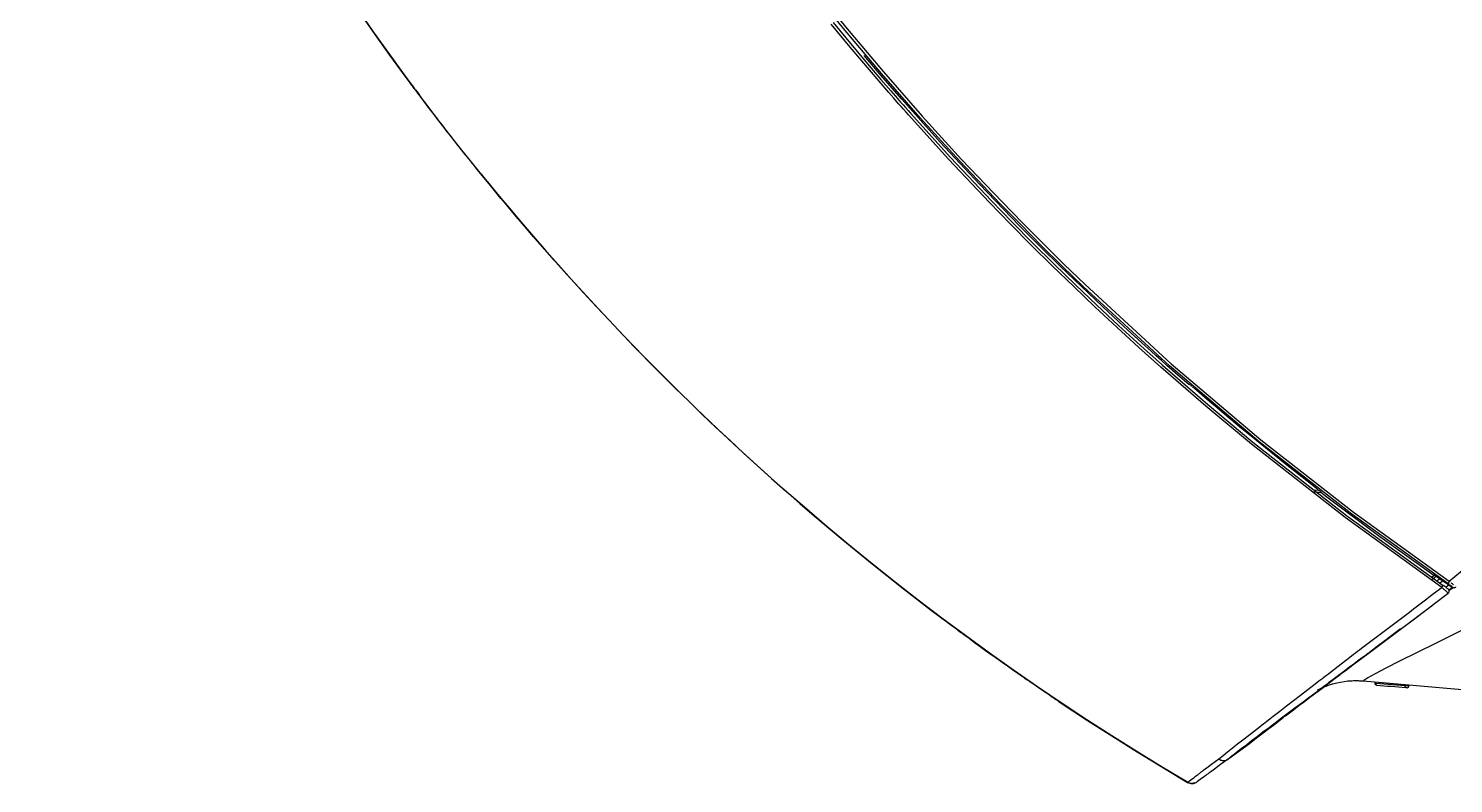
# Model space of a CAD drawing. Header units: millimetres. Extents: x 1291 to 5660, y 748 to 2981.
# Drawn here: x 2486.5 to 2654.5, y 1745.1 to 1834.1 of the extents above; entities that cross this region are included whole.
import ezdxf

# ---------------------------------------------------------------- set-up
doc = ezdxf.new("R2010")
doc.units = ezdxf.units.MM

msp = doc.modelspace()

# ---------------------------------------------------------------- linework, layer by layer
for points in [[(2623.1, 1745.24), (2623.1, 1745.24), (2623.11, 1745.24), (2623.11, 1745.25, -0.180572), (2486.45, 1913.99), (2486.45, 1913.98), (2488.73, 1907.43), (2491.15, 1900.93), (2493.72, 1894.49), (2496.43, 1888.11), (2499.28, 1881.8), (2502.27, 1875.54), (2505.4, 1869.36), (2508.67, 1863.25), (2512.07, 1857.21), (2515.61, 1851.25), (2519.28, 1845.37), (2523.08, 1839.57), (2527.01, 1833.86), (2531.06, 1828.24), (2531.93, 1827.07)], [(2539.83, 1816.94), (2540.29, 1816.36), (2540.75, 1815.8), (2541.22, 1815.23), (2542.16, 1814.1), (2543.11, 1812.97, 0.057539), (2594.71, 1764.17), (2595.04, 1763.93), (2595.37, 1763.68), (2595.7, 1763.44), (2597.01, 1762.46), (2597.34, 1762.23), (2598, 1761.74), (2598.65, 1761.27), (2599.3, 1760.8), (2599.95, 1760.33), (2600.28, 1760.1), (2600.6, 1759.87), (2600.68, 1759.81)]]:
    msp.add_lwpolyline(points, format="xyb")
for points in [[(2654.05, 1768.87), (2653.97, 1768.94), (2654.63, 1769.49), (2655.28, 1770.05), (2658.32, 1772.66), (2661.37, 1775.28), (2673.57, 1785.73), (2685.76, 1796.18), (2718.94, 1824.62), (2752.11, 1853.06)], [(2573.88, 1845.07), (2573.96, 1845.13), (2574.12, 1845.25), (2578.4, 1839.74), (2582.77, 1834.33), (2587.25, 1829.01), (2591.81, 1823.8), (2596.47, 1818.68), (2601.23, 1813.67), (2603.64, 1811.19), (2606.07, 1808.75), (2608.53, 1806.33), (2611.02, 1803.93), (2621.19, 1794.59), (2631.73, 1785.64), (2642.66, 1777.09), (2653.97, 1768.94), (2653.86, 1768.77), (2653.8, 1768.69)], [(2654, 1768.55), (2653.97, 1768.57), (2653.96, 1768.58), (2653.95, 1768.59), (2653.93, 1768.6), (2653.91, 1768.61), (2653.86, 1768.65), (2653.8, 1768.69), (2642.49, 1776.85), (2631.55, 1785.4), (2620.99, 1794.36), (2610.81, 1803.71), (2608.33, 1806.11), (2605.86, 1808.54), (2603.43, 1810.99), (2601.01, 1813.46), (2596.25, 1818.48), (2591.59, 1823.6), (2587.02, 1828.82), (2582.55, 1834.13), (2578.16, 1839.55), (2573.88, 1845.07), (2573.88, 1845.07)], [(2581.32, 1834.83), (2583.55, 1832.12), (2585.82, 1829.44), (2586.96, 1828.11), (2588.11, 1826.78), (2588.69, 1826.12), (2589.27, 1825.45), (2589.56, 1825.12), (2589.85, 1824.79), (2590.15, 1824.46), (2590.44, 1824.13), (2595.16, 1818.92), (2599.98, 1813.8), (2602.42, 1811.29), (2604.88, 1808.8), (2607.37, 1806.34), (2609.89, 1803.9), (2612.42, 1801.49), (2614.98, 1799.11), (2617.56, 1796.75), (2620.17, 1794.41), (2625.45, 1789.83), (2630.82, 1785.34), (2641.85, 1776.69), (2653.25, 1768.46)], [(2653.07, 1768.21), (2641.67, 1776.45), (2630.63, 1785.11), (2625.26, 1789.59), (2619.97, 1794.19), (2617.36, 1796.52), (2614.78, 1798.89), (2612.22, 1801.27), (2609.68, 1803.68), (2607.16, 1806.13), (2604.67, 1808.59), (2602.2, 1811.08), (2599.76, 1813.6), (2594.94, 1818.71), (2590.21, 1823.93), (2589.92, 1824.26), (2589.62, 1824.59), (2589.33, 1824.92), (2589.04, 1825.25), (2588.46, 1825.92), (2587.88, 1826.58), (2586.73, 1827.91), (2585.59, 1829.25), (2583.32, 1831.93), (2581.09, 1834.64)], [(2623.35, 1792.13), (2623.3, 1792.13), (2623.26, 1792.14), (2621.97, 1793.26), (2620.68, 1794.4), (2620.04, 1794.97), (2619.39, 1795.54), (2618.76, 1796.11), (2618.12, 1796.69), (2615.58, 1799), (2613.07, 1801.33), (2610.59, 1803.68), (2608.13, 1806.05), (2605.7, 1808.45), (2603.3, 1810.86), (2598.57, 1815.75), (2593.93, 1820.73), (2591.66, 1823.25), (2589.42, 1825.79), (2587.19, 1828.34), (2584.99, 1830.93)], [(2531.22, 1828.03), (2531.2, 1828.06), (2531.18, 1828.08), (2531.18, 1828.09), (2531.18, 1828.09), (2531.2, 1828.07)], [(2531.25, 1828), (2531.29, 1827.94), (2531.34, 1827.88), (2531.35, 1827.86), (2531.38, 1827.82), (2531.39, 1827.8), (2531.43, 1827.76), (2531.46, 1827.71), (2531.54, 1827.61), (2531.62, 1827.49), (2531.72, 1827.37), (2531.82, 1827.22), (2531.85, 1827.18)], [(2531.29, 1827.93), (2531.27, 1827.96), (2531.25, 1827.98)], [(2531.77, 1827.28), (2531.74, 1827.32), (2531.67, 1827.42), (2531.62, 1827.48), (2531.54, 1827.6), (2531.46, 1827.7), (2531.4, 1827.79), (2531.34, 1827.87)], [(2533.57, 1824.91), (2533.51, 1824.98), (2533.31, 1825.25), (2533.1, 1825.52), (2532.91, 1825.78), (2532.54, 1826.25), (2532.5, 1826.31), (2532.37, 1826.48), (2532.22, 1826.69), (2532.07, 1826.88), (2531.94, 1827.05), (2531.82, 1827.21)], [(2531.9, 1827.13), (2531.91, 1827.11), (2531.93, 1827.08), (2531.94, 1827.06), (2532.01, 1826.97), (2532.08, 1826.88), (2532.22, 1826.69), (2532.38, 1826.48), (2532.46, 1826.38), (2532.54, 1826.26)], [(2532.46, 1826.37), (2532.41, 1826.42)], [(2532.56, 1826.23), (2532.59, 1826.2), (2532.61, 1826.18), (2532.63, 1826.14), (2532.68, 1826.08)], [(2533.46, 1825.04), (2533.2, 1825.38), (2533.1, 1825.51), (2532.91, 1825.77), (2532.72, 1826.01), (2532.63, 1826.13)], [(2533.35, 1825.17), (2533.3, 1825.24)], [(2535.03, 1822.99), (2534.81, 1823.27), (2534.37, 1823.85), (2534.15, 1824.14), (2533.94, 1824.42), (2533.83, 1824.56), (2533.72, 1824.7), (2533.67, 1824.77), (2533.62, 1824.84), (2533.46, 1825.04)], [(2533.93, 1824.41), (2533.51, 1824.97)], [(2534.59, 1823.56), (2534.37, 1823.85), (2534.15, 1824.13)], [(2535.36, 1822.55), (2535.25, 1822.7), (2534.81, 1823.28), (2534.59, 1823.57)], [(2536.61, 1820.96), (2536.15, 1821.53), (2535.93, 1821.82), (2535.7, 1822.11), (2535.59, 1822.26), (2535.48, 1822.41), (2535.26, 1822.7), (2535.03, 1822.99)], [(2537.75, 1819.51), (2537.52, 1819.81), (2537.07, 1820.38), (2536.16, 1821.54), (2535.93, 1821.83), (2535.71, 1822.12), (2535.59, 1822.27), (2535.48, 1822.41), (2535.37, 1822.56)], [(2537.63, 1819.66), (2537.52, 1819.8), (2537.29, 1820.09), (2537.06, 1820.37), (2536.83, 1820.67)], [(2537.86, 1819.36), (2537.64, 1819.66)], [(2537.98, 1819.22), (2537.75, 1819.51)], [(2539.82, 1816.93), (2539.36, 1817.5), (2539.13, 1817.79), (2538.9, 1818.07), (2538.67, 1818.37), (2538.55, 1818.51), (2538.44, 1818.66), (2538.21, 1818.95), (2537.87, 1819.37)], [(2538.78, 1818.22), (2538.67, 1818.36)], [(2554.11, 1800.55), (2549.91, 1805.12), (2548.94, 1806.21), (2546, 1809.56), (2543.11, 1812.96), (2542.16, 1814.09), (2541.22, 1815.22), (2540.75, 1815.79), (2539.36, 1817.51), (2539.13, 1817.8), (2538.9, 1818.08), (2538.79, 1818.22)], [(2623.36, 1792.12), (2623.35, 1792.13)], [(2623.44, 1792.07), (2623.43, 1792.08), (2623.4, 1792.1), (2623.39, 1792.11), (2623.38, 1792.11), (2623.37, 1792.12)], [(2623.66, 1791.89), (2623.53, 1792), (2623.48, 1792.04)], [(2623.62, 1791.93), (2623.58, 1791.96)], [(2623.75, 1791.81), (2623.7, 1791.85)], [(2623.84, 1791.74), (2623.82, 1791.75), (2623.8, 1791.78)], [(2638.27, 1779.93), (2634.63, 1782.79), (2631.03, 1785.7), (2629.24, 1787.17), (2627.46, 1788.65), (2626.58, 1789.4), (2625.7, 1790.15), (2624.82, 1790.9), (2623.94, 1791.66), (2623.89, 1791.7)], [(2637.98, 1779.73), (2638.56, 1779.7)], [(2638.83, 1779.4), (2638.41, 1779.42), (2638.01, 1779.44)], [(2638.48, 1779.77), (2638.43, 1779.81), (2638.37, 1779.85), (2638.32, 1779.89)], [(2638.65, 1779.63), (2638.63, 1779.65), (2638.6, 1779.67), (2638.58, 1779.69), (2638.53, 1779.73)], [(2638.81, 1779.5), (2638.79, 1779.52), (2638.75, 1779.55), (2638.72, 1779.57)], [(2652.22, 1769.69), (2651.85, 1769.37), (2652, 1769.49), (2652.15, 1769.62), (2645.79, 1774.17), (2639.54, 1778.85), (2639.19, 1779.12), (2638.83, 1779.4), (2638.88, 1779.4), (2638.92, 1779.4), (2638.92, 1779.4)], [(2638.9, 1779.42), (2638.86, 1779.46)], [(2651.84, 1769.11), (2652.21, 1769.38), (2652.43, 1769.54)], [(2652.15, 1769.62), (2652.18, 1769.65), (2652.21, 1769.67), (2652.22, 1769.68), (2652.71, 1769.35), (2653.43, 1768.84), (2653.68, 1768.67), (2653.92, 1768.51), (2654.16, 1768.34)], [(2652.87, 1769.23), (2652.53, 1768.98)], [(2623.12, 1745.25), (2623.13, 1745.26), (2623.14, 1745.27), (2623.17, 1745.29), (2623.25, 1745.35), (2623.35, 1745.43), (2623.48, 1745.53), (2623.64, 1745.65), (2623.83, 1745.79), (2624.05, 1745.95), (2624.17, 1746.05), (2624.3, 1746.14), (2624.36, 1746.19), (2624.43, 1746.24), (2624.5, 1746.29), (2624.72, 1746.46), (2624.87, 1746.57), (2625.03, 1746.7), (2625.2, 1746.82), (2625.56, 1747.09), (2625.94, 1747.37), (2626.35, 1747.68), (2626.78, 1748.01), (2627.29, 1748.41), (2627.83, 1748.84), (2628.41, 1749.3), (2629.01, 1749.77), (2629.64, 1750.26), (2630.3, 1750.77), (2630.98, 1751.31), (2631.7, 1751.86), (2631.79, 1751.94), (2632.06, 1752.15), (2632.25, 1752.3), (2632.44, 1752.44), (2632.82, 1752.73), (2633.2, 1753.03), (2633.98, 1753.64), (2634.77, 1754.25), (2635.59, 1754.88), (2636.43, 1755.52), (2637.28, 1756.18), (2638.15, 1756.85), (2638.59, 1757.19), (2639.04, 1757.53), (2639.15, 1757.62), (2639.38, 1757.8), (2639.49, 1757.88), (2639.72, 1758.05), (2639.94, 1758.23), (2640.85, 1758.92), (2642.22, 1759.98), (2642.69, 1760.34), (2642.8, 1760.43), (2642.92, 1760.51), (2643.15, 1760.69), (2643.38, 1760.87), (2643.62, 1761.05), (2644.55, 1761.75), (2645.49, 1762.46), (2647.38, 1763.89), (2649.27, 1765.32), (2649.75, 1765.69), (2650.22, 1766.04), (2650.7, 1766.4), (2651.17, 1766.77), (2652.12, 1767.49), (2653.08, 1768.21), (2653.2, 1768.39), (2653.25, 1768.46)], [(2627.52, 1747.8), (2627.59, 1747.83), (2627.65, 1747.84), (2627.71, 1747.87), (2627.77, 1747.9), (2627.82, 1747.94), (2630.42, 1749.83), (2630.82, 1750.15), (2631.25, 1750.48), (2631.71, 1750.83), (2632.19, 1751.21), (2632.69, 1751.6), (2633.23, 1752), (2633.78, 1752.43), (2634.36, 1752.87), (2634.51, 1752.99), (2634.66, 1753.1), (2634.82, 1753.21), (2634.97, 1753.33), (2635.28, 1753.57), (2635.59, 1753.8), (2636.23, 1754.28), (2636.88, 1754.78), (2637.54, 1755.28), (2638.23, 1755.8), (2638.92, 1756.32), (2639.63, 1756.86), (2640.36, 1757.4), (2641.09, 1757.96), (2641.19, 1758.03), (2641.28, 1758.1), (2641.37, 1758.17), (2641.47, 1758.23), (2641.84, 1758.52), (2642.22, 1758.8), (2642.6, 1759.08), (2643.35, 1759.65), (2644.89, 1760.8), (2645.66, 1761.39), (2646.44, 1761.97), (2647.22, 1762.56), (2648.01, 1763.15), (2650.33, 1764.89), (2650.56, 1765.07), (2650.8, 1765.24), (2651.03, 1765.42), (2651.5, 1765.77), (2651.97, 1766.12), (2652.06, 1766.19), (2653.83, 1767.53)], [(2653.22, 1768.99), (2653.16, 1768.94), (2652.89, 1768.72)], [(2653.27, 1768.05), (2653.23, 1768.08), (2653.15, 1768.15), (2653.08, 1768.21)], [(2653.84, 1767.54), (2653.89, 1767.59), (2653.93, 1767.64), (2653.94, 1767.69), (2653.96, 1767.74), (2653.96, 1767.78), (2653.95, 1767.82), (2653.94, 1767.85), (2653.93, 1767.89), (2653.92, 1767.91), (2653.91, 1767.94), (2653.9, 1767.96), (2653.88, 1767.97), (2653.87, 1767.98), (2653.86, 1768), (2653.84, 1768.02), (2653.79, 1768.06), (2653.73, 1768.11), (2653.64, 1768.18), (2653.54, 1768.25), (2653.43, 1768.33), (2653.31, 1768.42), (2653.28, 1768.44), (2653.24, 1768.46)], [(2653.51, 1767.85), (2653.44, 1767.9), (2653.38, 1767.96), (2653.34, 1767.99), (2653.3, 1768.02)], [(2653.54, 1767.82), (2653.52, 1767.83)], [(2653.54, 1768.25), (2653.78, 1768.43), (2653.91, 1768.52)], [(2653.62, 1767.74), (2653.6, 1767.76), (2653.57, 1767.79)], [(2653.79, 1767.58), (2653.68, 1767.7), (2653.65, 1767.72)], [(2653.76, 1767.62), (2653.72, 1767.65)], [(2653.81, 1767.56), (2653.8, 1767.57), (2653.8, 1767.58), (2653.79, 1767.58)], [(2653.83, 1767.53), (2653.82, 1767.56)], [(2654.35, 1768.22), (2654.09, 1768.03), (2653.92, 1767.9)], [(2653.92, 1767.85), (2654.38, 1768.18)], [(2654.08, 1768.49), (2654.02, 1768.53)], [(2654.15, 1768.79), (2654.13, 1768.81)], [(2654.16, 1768.43), (2654.15, 1768.44), (2654.14, 1768.45), (2654.13, 1768.46)], [(2654.67, 1768.22), (2654.66, 1768.22), (2654.62, 1768.19), (2654.56, 1768.18), (2654.51, 1768.18), (2654.46, 1768.18), (2654.43, 1768.19), (2654.41, 1768.19), (2654.35, 1768.22), (2654.21, 1768.31), (2654.17, 1768.33), (2654.17, 1768.34), (2654.16, 1768.34), (2654.18, 1768.33), (2654.2, 1768.32), (2654.21, 1768.31), (2654.22, 1768.31)], [(2654.24, 1768.72), (2654.2, 1768.75)], [(2654.23, 1768.38), (2654.22, 1768.4), (2654.2, 1768.41)], [(2654.23, 1768.29), (2654.24, 1768.29)], [(2654.32, 1768.32), (2654.29, 1768.34), (2654.27, 1768.35), (2654.26, 1768.37)], [(2654.45, 1768.54), (2654.44, 1768.55), (2654.42, 1768.56), (2654.41, 1768.58), (2654.34, 1768.63), (2654.27, 1768.69)], [(2654.28, 1768.26), (2654.31, 1768.24)], [(2654.31, 1768.25), (2654.32, 1768.24), (2654.33, 1768.23)], [(2654.34, 1768.23), (2654.35, 1768.23), (2654.36, 1768.24), (2654.37, 1768.25), (2654.56, 1768.2), (2654.74, 1768.27), (2654.74, 1768.27), (2654.73, 1768.29)], [(2654.34, 1768.29), (2654.34, 1768.29)], [(2654.35, 1768.28), (2654.35, 1768.29)], [(2661.06, 1765.85), (2657.92, 1764.34), (2655.02, 1762.93), (2652.4, 1761.65), (2650.09, 1760.51), (2648.11, 1759.52), (2646.48, 1758.69), (2645.23, 1758.03), (2644.36, 1757.56), (2643.89, 1757.26), (2643.82, 1757.16)], [(2648.81, 1763.74), (2649.6, 1764.34), (2650.4, 1764.94), (2651.21, 1765.55), (2652.02, 1766.16)], [(2596.02, 1763.18), (2595.69, 1763.43), (2595.37, 1763.67), (2595.03, 1763.91), (2594.71, 1764.16)], [(2596.03, 1763.19), (2596.35, 1762.95)], [(2596.67, 1762.7), (2596.35, 1762.94)], [(2648.23, 1763.32), (2646.38, 1761.93), (2645.46, 1761.24), (2644.54, 1760.55), (2644.3, 1760.38), (2644.08, 1760.21), (2643.96, 1760.12), (2643.85, 1760.04), (2643.73, 1759.95), (2643.61, 1759.87), (2643.16, 1759.52), (2642.7, 1759.18), (2642.25, 1758.84), (2641.8, 1758.5), (2641.34, 1758.17), (2640.9, 1757.83), (2640.45, 1757.49), (2640, 1757.16), (2639.89, 1757.08), (2639.78, 1757), (2639.67, 1756.91), (2639.56, 1756.83), (2639.12, 1756.5), (2638.26, 1755.85), (2637.41, 1755.22), (2636.58, 1754.59), (2635.77, 1753.98), (2634.98, 1753.39), (2634.2, 1752.8), (2633.82, 1752.52), (2633.45, 1752.23), (2633.26, 1752.09), (2632.8, 1751.74), (2632.71, 1751.68), (2632, 1751.14), (2631.32, 1750.62), (2630.66, 1750.12), (2630.04, 1749.64), (2629.44, 1749.19), (2628.87, 1748.75), (2628.6, 1748.54), (2628.33, 1748.33), (2628.08, 1748.13), (2628.01, 1748.08), (2627.95, 1748.03), (2627.92, 1748.01), (2627.89, 1747.98), (2627.86, 1747.96)], [(2600.35, 1760.03), (2600.11, 1760.21), (2599.94, 1760.32), (2598.64, 1761.27), (2597.33, 1762.22)], [(2600.76, 1759.75), (2600.52, 1759.92), (2600.43, 1759.97)], [(2601.23, 1759.41), (2600.91, 1759.63), (2600.6, 1759.86)], [(2600.76, 1759.75), (2600.84, 1759.7), (2600.92, 1759.64), (2601.24, 1759.41), (2601.87, 1758.97), (2602.48, 1758.54), (2603.08, 1758.12), (2603.65, 1757.72), (2603.72, 1757.67), (2603.79, 1757.62), (2603.86, 1757.57), (2603.93, 1757.52), (2604.07, 1757.42), (2604.21, 1757.33), (2604.47, 1757.15), (2604.73, 1756.97), (2605.21, 1756.64), (2605.67, 1756.33), (2605.88, 1756.18), (2606.09, 1756.05), (2606.19, 1755.97), (2606.28, 1755.91), (2606.38, 1755.85), (2606.47, 1755.78), (2606.82, 1755.55), (2607.12, 1755.34), (2607.39, 1755.17), (2607.67, 1754.97)], [(2603.43, 1757.86), (2603.36, 1757.91), (2603.22, 1758.01), (2603.07, 1758.11), (2602.77, 1758.32), (2602.47, 1758.53), (2601.86, 1758.96)], [(2604.72, 1756.97), (2604.2, 1757.33), (2603.65, 1757.71), (2603.58, 1757.76), (2603.51, 1757.81)], [(2608.22, 1754.6), (2608.12, 1754.67), (2607.91, 1754.81), (2607.82, 1754.86), (2607.73, 1754.92), (2607.62, 1754.99), (2607.57, 1755.03), (2607.51, 1755.07), (2607.45, 1755.11), (2607.39, 1755.15), (2607.26, 1755.24), (2607.12, 1755.33), (2606.82, 1755.53), (2606.47, 1755.77), (2606.29, 1755.9), (2606.24, 1755.93), (2606.09, 1756.03), (2605.88, 1756.17), (2605.67, 1756.32), (2605.21, 1756.63)], [(2606.19, 1755.96), (2606.14, 1756)], [(2643.68, 1757.16), (2643.65, 1757.17), (2643.62, 1757.17), (2643.59, 1757.17), (2643.42, 1757.18), (2643.37, 1757.18), (2643.25, 1757.19), (2643.14, 1757.19), (2643.03, 1757.19), (2642.91, 1757.19), (2642.69, 1757.19), (2642.46, 1757.18), (2642.24, 1757.17), (2642.02, 1757.15), (2641.57, 1757.1), (2641.13, 1757.03), (2640.69, 1756.94), (2640.25, 1756.83), (2640.14, 1756.8), (2640.03, 1756.76), (2639.92, 1756.73), (2639.81, 1756.69), (2639.6, 1756.62), (2639.39, 1756.54), (2638.97, 1756.38), (2638.57, 1756.19), (2638.37, 1756.09)], [(2643.54, 1757.18), (2643.48, 1757.18)], [(2643.77, 1757.16), (2643.76, 1757.16), (2643.73, 1757.16)], [(2643.81, 1757.15), (2643.8, 1757.16)], [(2751.58, 1747.73), (2751.57, 1747.73), (2643.82, 1757.15)], [(2645.17, 1757.04), (2645.17, 1756.91)], [(2645.4, 1756.71), (2645.35, 1756.78), (2645.32, 1756.91), (2645.18, 1756.91)], [(2648.85, 1756.42), (2648.78, 1756.47), (2648.76, 1756.61), (2645.32, 1756.91), (2645.32, 1757.02)], [(2649.22, 1756.6), (2649.07, 1756.6), (2648.76, 1756.61), (2648.76, 1756.72)], [(2649.22, 1756.68), (2649.21, 1756.6)], [(2607.72, 1754.94), (2607.74, 1754.92), (2607.77, 1754.91)], [(2607.82, 1754.88), (2607.9, 1754.82), (2607.98, 1754.77), (2608.11, 1754.67), (2608.22, 1754.61), (2608.35, 1754.52), (2608.38, 1754.5), (2608.39, 1754.48), (2608.38, 1754.49)], [(2607.86, 1754.83), (2611.32, 1752.55), (2617.17, 1748.83), (2623.1, 1745.24), (2623.23, 1745.18), (2623.37, 1745.13), (2623.51, 1745.11), (2623.66, 1745.1), (2623.8, 1745.12), (2623.94, 1745.16), (2624.08, 1745.22), (2624.2, 1745.29)], [(2631.88, 1752.01), (2631.97, 1752.08)], [(2627.82, 1747.94), (2627.4, 1747.63), (2627, 1747.34), (2626.62, 1747.06), (2626.28, 1746.81), (2625.95, 1746.57), (2625.66, 1746.35), (2625.59, 1746.3), (2625.52, 1746.26), (2625.45, 1746.2), (2625.38, 1746.15), (2625.26, 1746.06), (2625.14, 1745.98), (2624.93, 1745.82), (2624.74, 1745.69), (2624.58, 1745.57), (2624.45, 1745.47), (2624.27, 1745.35), (2624.23, 1745.31)], [(2626.78, 1748.01), (2626.8, 1747.99), (2626.81, 1747.98), (2626.83, 1747.97), (2626.84, 1747.96), (2626.87, 1747.94), (2626.91, 1747.92), (2626.94, 1747.91), (2627.01, 1747.87), (2627.04, 1747.86), (2627.11, 1747.84), (2627.18, 1747.82), (2627.21, 1747.81), (2627.25, 1747.8)], [(2627.27, 1747.8), (2627.28, 1747.8), (2627.46, 1747.8), (2627.49, 1747.8)], [(2627.84, 1747.95), (2627.84, 1747.95), (2627.83, 1747.94), (2627.82, 1747.94)], [(2623.95, 1745.17), (2623.81, 1745.13), (2623.67, 1745.11), (2623.52, 1745.11), (2623.38, 1745.14), (2623.24, 1745.18), (2623.11, 1745.25), (2623.11, 1745.25)]]:
    msp.add_lwpolyline(points)
msp.add_open_spline([(2645.17, 1756.91), (2645.18, 1756.81), (2645.26, 1756.73), (2645.36, 1756.72)], degree=3)
msp.add_open_spline([(2645.36, 1756.72), (2645.37, 1756.72), (2645.39, 1756.71), (2645.4, 1756.71), (2646.55, 1756.61), (2647.7, 1756.51), (2648.85, 1756.41), (2648.9, 1756.41), (2648.95, 1756.4), (2649, 1756.4), (2649.11, 1756.39), (2649.2, 1756.47), (2649.21, 1756.58), (2649.21, 1756.59), (2649.21, 1756.59), (2649.21, 1756.6)], degree=3, knots=[0, 0, 0, 0, 1, 1, 1, 2, 2, 2, 3, 3, 3, 4, 4, 4, 5, 5, 5, 5])

doc.saveas('drawing.dxf')
